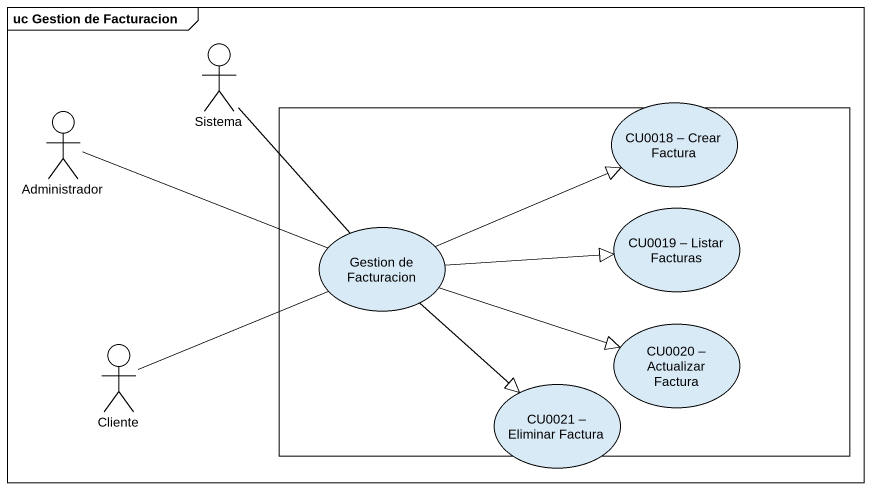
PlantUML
@startuml
mainframe uc Gestion de Facturacion
actor Sistema
usecase "CU0018 – Crear Factura" as CU0018_Crear_Factura
actor Administrador
rectangle " " as rectangle1 {
  usecase "CU0019 – Listar Facturas" as CU0019_Listar_Facturas
  usecase "Gestion de Facturacion" as Gestion_de_Facturacion
  usecase "CU0020 – Actualizar Factura" as CU0020_Actualizar_Factura
}
actor Cliente
usecase "CU0021 – Eliminar Factura" as CU0021_Eliminar_Factura
Sistema -- Gestion_de_Facturacion
Administrador -right- Gestion_de_Facturacion
Gestion_de_Facturacion -right-|> CU0018_Crear_Factura
Gestion_de_Facturacion -right-|> CU0019_Listar_Facturas
Gestion_de_Facturacion -right-|> CU0020_Actualizar_Factura
Gestion_de_Facturacion --|> CU0021_Eliminar_Factura
Cliente -right- Gestion_de_Facturacion
@enduml
